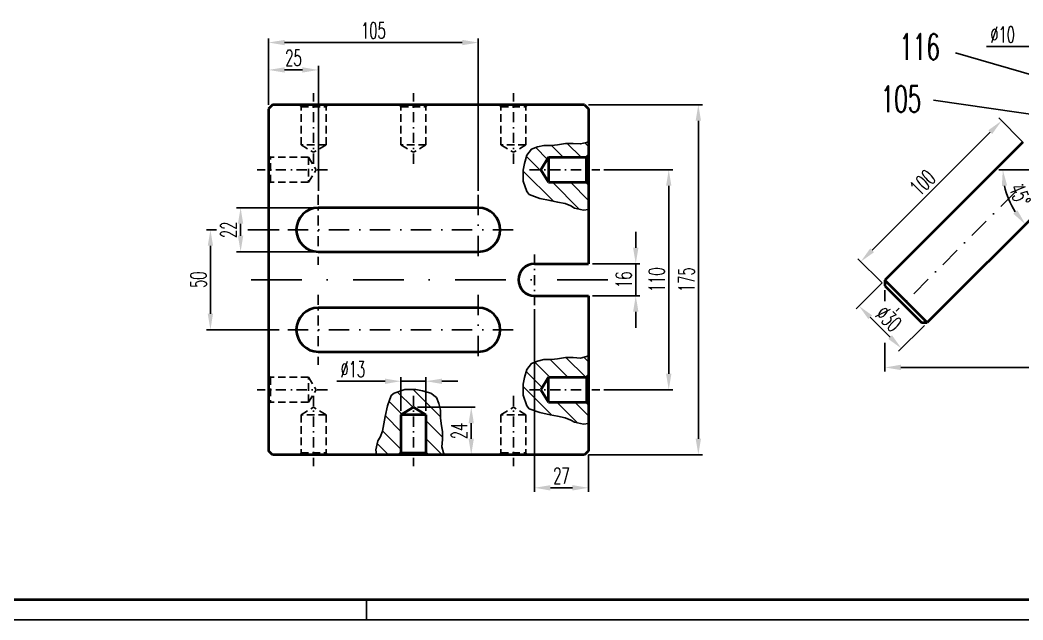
# Model space of a CAD drawing. Extents: x -620 to 569, y 5788 to 6629.
# Drawn here: x -117 to 133.8, y 5792.8 to 5942.8 of the extents above; entities that cross this region are included whole.
import ezdxf

# ---------------------------------------------------------------- set-up
doc = ezdxf.new("R2010")
doc.units = 0
doc.linetypes.add('STRICHPUNKT', pattern=[25.4, 12.7, -6.35, 0, -6.35])
doc.linetypes.add('VERDECKT', pattern=[9.525, 6.35, -3.175])
doc.layers.get('Defpoints').update_dxf_attribs({"linetype": 'CONTINUOUS'})
for name, color, linetype, lineweight in [('ACHSE', 150, 'STRICHPUNKT', 25), ('BEM', 6, 'CONTINUOUS', 25), ('SCHRAFFUR', 252, 'CONTINUOUS', 13), ('TEXT_7', 1, 'CONTINUOUS', 60), ('VERDECKT', 2, 'VERDECKT', 25), ('VOLL_03', 6, 'CONTINUOUS', 25), ('VOLL_05', 7, 'CONTINUOUS', 40)]:
    doc.layers.add(name, color=color, linetype=linetype, lineweight=lineweight)
doc.styles.add('ROMANS', font='romans.shx', dxfattribs={"width": 0.6, "height": 80})
doc.styles.get("Standard").update_dxf_attribs({"font": 'romans.shx', "width": 0.6})
doc.dimstyles.get("Standard").update_dxf_attribs({"dimtxt": 4, "dimasz": 4, "dimexe": 1, "dimexo": 1, "dimgap": 1, "dimtad": 1, "dimdsep": 46, "dimtxsty": 'Standard', "dimcen": 0, "dimclrd": 256, "dimclre": 256, "dimclrt": 256, "dimazin": 0, "dimtfac": 1, "dimtmove": 0, "dimatfit": 3, "dimfxl": 0, "dimtolj": 1, "dimtzin": 0, "dimarcsym": 0})

# ---------------------------------------------------------------- blocks, each defined once
blk = doc.blocks.new('*D237')
at = {"layer": 'BEM', "lineweight": -2}
for p, q in [((-43.45, 5895.9), (-62.89, 5895.9)), ((-61.89, 5891.9), (-61.89, 5888.9)), ((-43.45, 5884.9), (-62.89, 5884.9))]:
    blk.add_line(p, q, dxfattribs=at)
at = {"layer": 'BEM'}
for points in [[(-62.56, 5891.9), (-61.23, 5891.9), (-61.89, 5895.9)], [(-62.56, 5888.9), (-61.23, 5888.9), (-61.89, 5884.9)]]:
    blk.add_solid(points, dxfattribs=at)
at = {"layer": 'Defpoints', "color": 0}
for p in [(-42.45, 5895.9), (-61.89, 5884.9), (-42.45, 5884.9)]:
    blk.add_point(p, dxfattribs=at)
at = {"layer": 'BEM', "insert": (-64.89, 5890.4), "char_height": 4, "attachment_point": 5, "rotation": 90}
blk.add_mtext('\\A1;22', dxfattribs=at)
blk = doc.blocks.new('*D236')
at = {"layer": 'BEM', "lineweight": -2}
for p, q in [((-54.91, 5921.65), (-54.91, 5938.22)), ((-50.91, 5937.22), (-6.45, 5937.22)), ((-2.45, 5900.16), (-2.45, 5938.22))]:
    blk.add_line(p, q, dxfattribs=at)
at = {"layer": 'BEM'}
for points in [[(-50.91, 5937.88), (-50.91, 5936.55), (-54.91, 5937.22)], [(-6.45, 5937.88), (-6.45, 5936.55), (-2.45, 5937.22)]]:
    blk.add_solid(points, dxfattribs=at)
at = {"layer": 'Defpoints', "color": 0}
for p in [(-2.45, 5937.22), (-54.91, 5920.65), (-2.45, 5899.16)]:
    blk.add_point(p, dxfattribs=at)
at = {"layer": 'BEM', "insert": (-28.68, 5940.22), "char_height": 4, "attachment_point": 5}
blk.add_mtext('\\A1;105', dxfattribs=at)
blk = doc.blocks.new('*D235')
at = {"layer": 'BEM', "lineweight": -2}
for p, q in [((-54.91, 5921.65), (-54.91, 5931.37)), ((-50.91, 5930.37), (-46.45, 5930.37)), ((-42.45, 5900.16), (-42.45, 5931.37))]:
    blk.add_line(p, q, dxfattribs=at)
at = {"layer": 'BEM'}
for points in [[(-50.91, 5931.03), (-50.91, 5929.7), (-54.91, 5930.37)], [(-46.45, 5931.03), (-46.45, 5929.7), (-42.45, 5930.37)]]:
    blk.add_solid(points, dxfattribs=at)
at = {"layer": 'Defpoints', "color": 0}
for p in [(-42.45, 5930.37), (-54.91, 5920.65), (-42.45, 5899.16)]:
    blk.add_point(p, dxfattribs=at)
at = {"layer": 'BEM', "insert": (-48.68, 5933.37), "char_height": 4, "attachment_point": 5}
blk.add_mtext('\\A1;25', dxfattribs=at)
blk = doc.blocks.new('*D234')
at = {"layer": 'BEM', "lineweight": -2}
for p, q in [((-69.13, 5890.4), (-70.44, 5890.4)), ((-69.44, 5886.4), (-69.44, 5869.4)), ((-52.22, 5865.4), (-70.44, 5865.4))]:
    blk.add_line(p, q, dxfattribs=at)
at = {"layer": 'BEM'}
for points in [[(-70.11, 5886.4), (-68.78, 5886.4), (-69.44, 5890.4)], [(-70.11, 5869.4), (-68.78, 5869.4), (-69.44, 5865.4)]]:
    blk.add_solid(points, dxfattribs=at)
at = {"layer": 'Defpoints', "color": 0}
for p in [(-68.13, 5890.4), (-69.44, 5865.4), (-51.22, 5865.4)]:
    blk.add_point(p, dxfattribs=at)
at = {"layer": 'BEM', "insert": (-72.44, 5877.9), "char_height": 4, "attachment_point": 5, "rotation": 90}
blk.add_mtext('\\A1;50', dxfattribs=at)
blk = doc.blocks.new('*D183')
at = {"layer": 'BEM', "lineweight": -2}
for p, q in [((199.42, 5905.39), (199.42, 5854.97)), ((99.23, 5858.45), (99.23, 5854.97)), ((195.42, 5855.97), (103.23, 5855.97))]:
    blk.add_line(p, q, dxfattribs=at)
at = {"layer": 'BEM'}
for points in [[(103.23, 5856.64), (103.23, 5855.31), (99.23, 5855.97)], [(195.42, 5856.64), (195.42, 5855.31), (199.42, 5855.97)]]:
    blk.add_solid(points, dxfattribs=at)
at = {"layer": 'Defpoints', "color": 0}
for p in [(199.42, 5906.39), (99.23, 5859.45), (99.23, 5855.97)]:
    blk.add_point(p, dxfattribs=at)
at = {"layer": 'BEM', "insert": (149.33, 5859.37), "char_height": 4, "attachment_point": 5}
blk.add_mtext('\\A1;{\\L488}', dxfattribs=at)
blk = doc.blocks.new('*D179')
at = {"layer": 'BEM', "lineweight": -2}
blk.add_line((147.02, 5905.39), (127.72, 5905.39), dxfattribs=at)
blk.add_arc((148.02, 5905.39), 19.3, 191.8961, 213.1039, dxfattribs=at)
at = {"layer": 'BEM'}
for points in [[(128.48, 5901.34), (129.8, 5901.48), (128.72, 5905.39)], [(132.38, 5895.26), (131.34, 5894.42), (134.38, 5891.74)]]:
    blk.add_solid(points, dxfattribs=at)
at = {"layer": 'Defpoints', "color": 0}
for p in [(153.2, 5905.39), (179.34, 5905.39), (144.36, 5901.72), (129.38, 5900.39), (109.84, 5867.2)]:
    blk.add_point(p, dxfattribs=at)
at = {"layer": 'BEM', "insert": (132.97, 5899.15), "char_height": 4, "attachment_point": 5, "rotation": 292.5}
blk.add_mtext('\\A1;45°', dxfattribs=at)
blk = doc.blocks.new('*D178')
at = {"layer": 'BEM', "lineweight": -2}
for p, q in [((133.76, 5912.33), (127.72, 5918.36)), ((96.03, 5885.26), (125.6, 5914.83)), ((98.53, 5877.1), (92.49, 5883.13))]:
    blk.add_line(p, q, dxfattribs=at)
at = {"layer": 'BEM'}
for points in [[(125.13, 5915.3), (126.07, 5914.36), (128.43, 5917.66)], [(95.56, 5885.73), (96.5, 5884.78), (93.2, 5882.43)]]:
    blk.add_solid(points, dxfattribs=at)
at = {"layer": 'Defpoints', "color": 0}
for p in [(128.43, 5917.66), (134.46, 5911.62), (99.23, 5876.39)]:
    blk.add_point(p, dxfattribs=at)
at = {"layer": 'BEM', "insert": (108.69, 5902.16), "char_height": 4, "attachment_point": 5, "rotation": 45}
blk.add_mtext('\\A1;100', dxfattribs=at)
blk = doc.blocks.new('*D174')
at = {"layer": 'BEM', "lineweight": -2}
for p, q in [((140.7, 5933.89), (140.7, 5937.19)), ((145.7, 5933.89), (145.7, 5937.19)), ((136.7, 5936.19), (124.65, 5936.19)), ((145.7, 5936.19), (140.7, 5936.19)), ((149.7, 5936.19), (153.7, 5936.19))]:
    blk.add_line(p, q, dxfattribs=at)
at = {"layer": 'BEM'}
for points in [[(136.7, 5936.86), (136.7, 5935.52), (140.7, 5936.19)], [(149.7, 5936.86), (149.7, 5935.52), (145.7, 5936.19)]]:
    blk.add_solid(points, dxfattribs=at)
at = {"layer": 'Defpoints', "color": 0}
for p in [(140.7, 5936.19), (140.7, 5932.89), (145.7, 5932.89)]:
    blk.add_point(p, dxfattribs=at)
at = {"layer": 'BEM', "insert": (128.67, 5939.19), "char_height": 4, "attachment_point": 5}
blk.add_mtext('\\A1;%%c10', dxfattribs=at)
blk = doc.blocks.new('*D171')
at = {"layer": 'BEM', "lineweight": -2}
for p, q in [((98.53, 5877.1), (92.06, 5870.63)), ((95.59, 5868.51), (100.54, 5863.56)), ((109.13, 5866.49), (102.66, 5860.02))]:
    blk.add_line(p, q, dxfattribs=at)
at = {"layer": 'BEM'}
for points in [[(96.06, 5868.98), (95.12, 5868.04), (92.76, 5871.34)], [(101.01, 5864.03), (100.07, 5863.09), (103.37, 5860.73)]]:
    blk.add_solid(points, dxfattribs=at)
at = {"layer": 'Defpoints', "color": 0}
for p in [(99.23, 5877.81), (109.84, 5867.2), (103.37, 5860.73)]:
    blk.add_point(p, dxfattribs=at)
at = {"layer": 'BEM', "insert": (100.19, 5868.16), "char_height": 4, "attachment_point": 5, "rotation": 315}
blk.add_mtext('\\A1;%%c30', dxfattribs=at)
blk = doc.blocks.new('*D123')
at = {"layer": 'BEM', "lineweight": -2}
for p, q in [((25.09, 5921.65), (53.58, 5921.65)), ((52.58, 5917.65), (52.58, 5838.15)), ((25.09, 5834.15), (53.58, 5834.15))]:
    blk.add_line(p, q, dxfattribs=at)
at = {"layer": 'BEM'}
for points in [[(51.91, 5917.65), (53.25, 5917.65), (52.58, 5921.65)], [(51.91, 5838.15), (53.25, 5838.15), (52.58, 5834.15)]]:
    blk.add_solid(points, dxfattribs=at)
at = {"layer": 'Defpoints', "color": 0}
for p in [(24.09, 5921.65), (24.09, 5834.15), (52.58, 5834.15)]:
    blk.add_point(p, dxfattribs=at)
at = {"layer": 'BEM', "insert": (49.58, 5877.9), "char_height": 4, "attachment_point": 5, "rotation": 90}
blk.add_mtext('\\A1;175', dxfattribs=at)
blk = doc.blocks.new('*D122')
at = {"layer": 'BEM', "lineweight": -2}
for p, q in [((28.97, 5905.4), (46.18, 5905.4)), ((45.18, 5901.4), (45.18, 5854.4)), ((28.97, 5850.4), (46.18, 5850.4))]:
    blk.add_line(p, q, dxfattribs=at)
at = {"layer": 'BEM'}
for points in [[(44.51, 5901.4), (45.85, 5901.4), (45.18, 5905.4)], [(44.51, 5854.4), (45.85, 5854.4), (45.18, 5850.4)]]:
    blk.add_solid(points, dxfattribs=at)
at = {"layer": 'Defpoints', "color": 0}
for p in [(27.97, 5905.4), (27.97, 5850.4), (45.18, 5850.4)]:
    blk.add_point(p, dxfattribs=at)
at = {"layer": 'BEM', "insert": (42.18, 5877.9), "char_height": 4, "attachment_point": 5, "rotation": 90}
blk.add_mtext('\\A1;110', dxfattribs=at)
blk = doc.blocks.new('*D117')
at = {"layer": 'BEM', "lineweight": -2}
for p, q in [((36.93, 5885.9), (36.93, 5889.9)), ((26.09, 5881.9), (37.93, 5881.9)), ((36.93, 5881.9), (36.93, 5873.9)), ((26.09, 5873.9), (37.93, 5873.9)), ((36.93, 5869.9), (36.93, 5865.9))]:
    blk.add_line(p, q, dxfattribs=at)
at = {"layer": 'BEM'}
for points in [[(36.26, 5885.9), (37.6, 5885.9), (36.93, 5881.9)], [(36.26, 5869.9), (37.6, 5869.9), (36.93, 5873.9)]]:
    blk.add_solid(points, dxfattribs=at)
at = {"layer": 'Defpoints', "color": 0}
for p in [(25.09, 5881.9), (25.09, 5873.9), (36.93, 5873.9)]:
    blk.add_point(p, dxfattribs=at)
at = {"layer": 'BEM', "insert": (33.93, 5877.9), "char_height": 4, "attachment_point": 5, "rotation": 90}
blk.add_mtext('\\A1;16', dxfattribs=at)
blk = doc.blocks.new('*D116')
at = {"layer": 'BEM', "lineweight": -2}
for p, q in [((11.59, 5870.56), (11.59, 5824.87)), ((25.09, 5834.15), (25.09, 5824.87)), ((15.59, 5825.87), (21.09, 5825.87))]:
    blk.add_line(p, q, dxfattribs=at)
at = {"layer": 'BEM'}
for points in [[(15.59, 5826.54), (15.59, 5825.2), (11.59, 5825.87)], [(21.09, 5826.54), (21.09, 5825.2), (25.09, 5825.87)]]:
    blk.add_solid(points, dxfattribs=at)
at = {"layer": 'Defpoints', "color": 0}
for p in [(11.59, 5871.56), (25.09, 5835.15), (25.09, 5825.87)]:
    blk.add_point(p, dxfattribs=at)
at = {"layer": 'BEM', "insert": (18.34, 5828.87), "char_height": 4, "attachment_point": 5}
blk.add_mtext('\\A1;27', dxfattribs=at)
blk = doc.blocks.new('*D12')
at = {"layer": 'BEM', "lineweight": -2}
for p, q in [((-25.78, 5852.52), (-37.84, 5852.52)), ((-21.78, 5845.15), (-21.78, 5853.52)), ((-15.53, 5852.52), (-21.78, 5852.52)), ((-15.53, 5845.15), (-15.53, 5853.52)), ((-11.53, 5852.52), (-7.53, 5852.52))]:
    blk.add_line(p, q, dxfattribs=at)
at = {"layer": 'BEM'}
for points in [[(-25.78, 5853.18), (-25.78, 5851.85), (-21.78, 5852.52)], [(-11.53, 5853.18), (-11.53, 5851.85), (-15.53, 5852.52)]]:
    blk.add_solid(points, dxfattribs=at)
at = {"layer": 'Defpoints', "color": 0}
for p in [(-15.53, 5852.52), (-21.78, 5844.15), (-15.53, 5844.15)]:
    blk.add_point(p, dxfattribs=at)
at = {"layer": 'BEM', "insert": (-33.81, 5855.52), "char_height": 4, "attachment_point": 5}
blk.add_mtext('\\A1;%%c13', dxfattribs=at)
blk = doc.blocks.new('*D11')
at = {"layer": 'BEM', "lineweight": -2}
for p, q in [((-17.66, 5846.02), (-3.21, 5846.02)), ((-4.21, 5842.02), (-4.21, 5838.15)), ((-14.03, 5834.15), (-3.21, 5834.15))]:
    blk.add_line(p, q, dxfattribs=at)
at = {"layer": 'BEM'}
for points in [[(-4.88, 5842.02), (-3.55, 5842.02), (-4.21, 5846.02)], [(-4.88, 5838.15), (-3.55, 5838.15), (-4.21, 5834.15)]]:
    blk.add_solid(points, dxfattribs=at)
at = {"layer": 'Defpoints', "color": 0}
for p in [(-18.66, 5846.02), (-15.03, 5834.15), (-4.21, 5834.15)]:
    blk.add_point(p, dxfattribs=at)
at = {"layer": 'BEM', "insert": (-7.21, 5840.09), "char_height": 4, "attachment_point": 5, "rotation": 90}
blk.add_mtext('\\A1;24', dxfattribs=at)

msp = doc.modelspace()

# ---------------------------------------------------------------- hatches: boundary and pattern name
at = {"layer": 'SCHRAFFUR'}
h = msp.add_hatch(dxfattribs=at)
h.set_pattern_fill('ANSI31', color=256, angle=90, style=0)
h.set_pattern_definition([(135, (-146.6818, 1377.3425), (-2.245064, -2.245064), [])])
h.paths.add_polyline_path([(21.6316, 5895.8285), (23.8674, 5895.2961), (25.093, 5895.458), (25.093, 5901.772), (24.593, 5902.272), (15.093, 5902.272), (13.2153, 5905.397), (15.093, 5908.522), (24.593, 5908.522), (25.093, 5909.022), (25.093, 5912.3465), (23.1221, 5911.8537), (21.259, 5912.0134), (19.3959, 5912.0134), (16.4303, 5911.481), (13.9662, 5911.481), (12.316, 5911.1083), (10.8255, 5910.5227), (9.7076, 5909.032), (9.122, 5907.0089), (8.8026, 5905.3052), (8.8026, 5902.5367), (9.7076, 5899.928), (10.2931, 5899.1826), (12.9015, 5898.2243), (15.5099, 5897.6919), (17.3731, 5897.3192), (19.9863, 5896.7965)])
h.paths.add_polyline_path([(13.9662, 5857.9453), (12.316, 5857.5726), (10.8255, 5856.9869), (9.7076, 5855.4962), (9.122, 5853.4731), (8.8026, 5851.7694), (8.8026, 5849.0009), (9.7076, 5846.3922), (10.2931, 5845.6469), (12.9015, 5844.6885), (15.5099, 5844.1561), (17.3731, 5843.7835), (19.9863, 5843.2607), (21.6316, 5842.2927), (23.8674, 5841.7603), (25.093, 5841.9222), (25.093, 5846.772), (24.593, 5847.272), (15.093, 5847.272), (13.2153, 5850.397), (15.093, 5853.522), (24.593, 5853.522), (25.093, 5854.022), (25.093, 5858.8107), (23.1221, 5858.3179), (21.259, 5858.4776), (19.3959, 5858.4776), (16.4303, 5857.9453)])
h = msp.add_hatch(dxfattribs=at)
h.set_pattern_fill('ANSI31', color=256, angle=90, style=0)
h.set_pattern_definition([(135, (544.8244, 1865.368), (-2.245064, -2.245064), [])])
h.paths.add_polyline_path([(-26.0705, 5841.8669), (-26.5933, 5839.2537), (-27.5613, 5837.6083), (-28.0937, 5835.3726), (-27.9318, 5834.147), (-22.282, 5834.147), (-21.782, 5834.647), (-21.782, 5844.147), (-18.657, 5846.0247), (-15.532, 5844.147), (-15.532, 5834.647), (-15.032, 5834.147), (-11.0433, 5834.147), (-11.5361, 5836.1179), (-11.3764, 5837.981), (-11.3764, 5839.8441), (-11.9087, 5842.8097), (-11.9087, 5845.2738), (-12.2814, 5846.924), (-12.8671, 5848.4145), (-14.3578, 5849.5324), (-16.3809, 5850.118), (-18.0846, 5850.4374), (-20.8531, 5850.4374), (-23.4618, 5849.5324), (-24.2071, 5848.9469), (-25.1655, 5846.3384), (-25.6979, 5843.7301)])

# ---------------------------------------------------------------- linework, layer by layer
at = {"layer": 'ACHSE', "ltscale": 0.2}
for p, q in [((-43.657, 5906.9273), (-43.657, 5924.5237)), ((-18.657, 5906.9273), (-18.657, 5924.5237)), ((6.343, 5906.9273), (6.343, 5924.5237)), ((-40.1873, 5905.397), (-57.7837, 5905.397)), ((10.3732, 5905.397), (27.9697, 5905.397)), ((-42.4549, 5899.1584), (-42.4549, 5881.6356)), ((11.593, 5884.2357), (11.593, 5871.5584)), ((-42.4549, 5874.1584), (-42.4549, 5856.6356)), ((-40.1873, 5850.397), (-57.7837, 5850.397)), ((-43.657, 5848.8668), (-43.657, 5831.2703)), ((-18.657, 5848.8668), (-18.657, 5831.2703)), ((6.343, 5848.8668), (6.343, 5831.2703)), ((10.3732, 5850.397), (27.9697, 5850.397))]:
    msp.add_line(p, q, dxfattribs=at)
at = {"layer": 'ACHSE', "ltscale": 0.4}
for p, q in [((139.0605, 5907.0276), (102.0631, 5870.0301)), ((-2.4549, 5899.1584), (-2.4549, 5881.6356)), ((6.3065, 5890.397), (-51.2163, 5890.397)), ((-2.4549, 5874.1584), (-2.4549, 5856.6356)), ((6.3065, 5865.397), (-51.2163, 5865.397))]:
    msp.add_line(p, q, dxfattribs=at)
at = {"layer": 'ACHSE'}
msp.add_line((-59.2608, 5877.897), (30.6566, 5877.897), dxfattribs=at)
at = {"layer": 'BEM'}
for p, q in [((141.9908, 5927.3588), (116.8757, 5934.6619)), ((142.6789, 5918.2921), (111.3877, 5922.7728)), ((-70.4421, 5890.397), (-67.9507, 5890.397)), ((-60.0824, 5890.397), (-52.2141, 5890.397)), ((99.2346, 5872.5522), (99.2346, 5875.2981)), ((99.2346, 5858.4534), (99.2346, 5862.1622))]:
    msp.add_line(p, q, dxfattribs=at)
for points in [[(25.093, 5895.458), (23.8674, 5895.2961), (21.6316, 5895.8285), (20.7267, 5896.3609), (19.2362, 5896.9465), (17.3731, 5897.3192), (15.5099, 5897.6919), (12.9015, 5898.2243), (10.2931, 5899.1826), (9.7076, 5899.928), (8.8026, 5902.5367), (8.8026, 5905.3052), (9.122, 5907.0089), (9.7076, 5909.032), (10.8255, 5910.5227), (12.316, 5911.1083), (13.9662, 5911.481), (15.8293, 5911.481), (17.3198, 5911.6407), (19.3959, 5912.0134), (21.259, 5912.0134), (23.1221, 5911.8537), (24.6127, 5912.2264), (25.093, 5912.3916)], [(25.093, 5841.9222), (23.8674, 5841.7603), (21.6316, 5842.2927), (20.7267, 5842.8251), (19.2362, 5843.4108), (17.3731, 5843.7835), (15.5099, 5844.1561), (12.9015, 5844.6885), (10.2931, 5845.6469), (9.7076, 5846.3922), (8.8026, 5849.0009), (8.8026, 5851.7694), (9.122, 5853.4731), (9.7076, 5855.4962), (10.8255, 5856.9869), (12.316, 5857.5726), (13.9662, 5857.9453), (15.8293, 5857.9453), (17.3198, 5858.1049), (19.3959, 5858.4776), (21.259, 5858.4776), (23.1221, 5858.3179), (24.6127, 5858.6906), (25.093, 5858.8558)], [(-27.9318, 5834.147), (-28.0937, 5835.3726), (-27.5613, 5837.6083), (-27.0289, 5838.5133), (-26.4432, 5840.0038), (-26.0705, 5841.8669), (-25.6979, 5843.7301), (-25.1655, 5846.3384), (-24.2071, 5848.9469), (-23.4618, 5849.5324), (-20.8531, 5850.4374), (-18.0846, 5850.4374), (-16.3809, 5850.118), (-14.3578, 5849.5324), (-12.8671, 5848.4145), (-12.2814, 5846.924), (-11.9087, 5845.2738), (-11.9087, 5843.4107), (-11.7491, 5841.9202), (-11.3764, 5839.8441), (-11.3764, 5837.981), (-11.5361, 5836.1179), (-11.1634, 5834.6273), (-10.9982, 5834.147)]]:
    msp.add_lwpolyline(points, dxfattribs=at)
at = {"layer": 'VERDECKT', "ltscale": 0.3}
for p, q in [((-47.282, 5921.647), (-46.782, 5921.147)), ((-40.032, 5921.647), (-40.532, 5921.147)), ((-22.282, 5921.647), (-21.782, 5921.147)), ((-15.032, 5921.647), (-15.532, 5921.147)), ((2.718, 5921.647), (3.218, 5921.147)), ((9.968, 5921.647), (9.468, 5921.147)), ((-46.782, 5911.647), (-46.782, 5921.147)), ((-46.782, 5921.147), (-40.532, 5921.147)), ((-40.532, 5911.647), (-40.532, 5921.147)), ((-21.782, 5921.147), (-15.532, 5921.147)), ((-21.782, 5911.647), (-21.782, 5921.147)), ((-15.532, 5911.647), (-15.532, 5921.147)), ((3.218, 5921.147), (9.468, 5921.147)), ((3.218, 5911.647), (3.218, 5921.147)), ((9.468, 5911.647), (9.468, 5921.147)), ((-40.532, 5911.647), (-46.782, 5911.647)), ((-46.782, 5911.647), (-43.657, 5909.7693)), ((-40.532, 5911.647), (-43.657, 5909.7693)), ((-21.782, 5911.647), (-18.657, 5909.7693)), ((-15.532, 5911.647), (-21.782, 5911.647)), ((-15.532, 5911.647), (-18.657, 5909.7693)), ((9.468, 5911.647), (3.218, 5911.647)), ((3.218, 5911.647), (6.343, 5909.7693)), ((9.468, 5911.647), (6.343, 5909.7693)), ((-54.907, 5909.022), (-54.407, 5908.522)), ((-54.407, 5902.272), (-54.407, 5908.522)), ((-44.907, 5908.522), (-54.407, 5908.522)), ((-44.907, 5908.522), (-44.907, 5902.272)), ((-44.907, 5908.522), (-43.0293, 5905.397)), ((-44.907, 5902.272), (-43.0293, 5905.397)), ((-54.907, 5901.772), (-54.407, 5902.272)), ((-44.907, 5902.272), (-54.407, 5902.272)), ((-54.907, 5854.022), (-54.407, 5853.522)), ((-54.407, 5853.522), (-54.407, 5847.272)), ((-44.907, 5853.522), (-54.407, 5853.522)), ((-44.907, 5853.522), (-43.0293, 5850.397)), ((-44.907, 5847.272), (-44.907, 5853.522)), ((-44.907, 5847.272), (-43.0293, 5850.397)), ((-54.907, 5846.772), (-54.407, 5847.272)), ((-44.907, 5847.272), (-54.407, 5847.272)), ((-46.782, 5844.147), (-43.657, 5846.0247)), ((-40.532, 5844.147), (-46.782, 5844.147)), ((-46.782, 5844.147), (-46.782, 5834.647)), ((-40.532, 5844.147), (-43.657, 5846.0247)), ((-40.532, 5844.147), (-40.532, 5834.647)), ((3.218, 5844.147), (6.343, 5846.0247)), ((9.468, 5844.147), (3.218, 5844.147)), ((3.218, 5844.147), (3.218, 5834.647)), ((9.468, 5844.147), (6.343, 5846.0247)), ((9.468, 5844.147), (9.468, 5834.647)), ((-47.282, 5834.147), (-46.782, 5834.647)), ((-46.782, 5834.647), (-40.532, 5834.647)), ((-40.032, 5834.147), (-40.532, 5834.647)), ((2.718, 5834.147), (3.218, 5834.647)), ((3.218, 5834.647), (9.468, 5834.647)), ((9.968, 5834.147), (9.468, 5834.647))]:
    msp.add_line(p, q, dxfattribs=at)
at = {"layer": 'VOLL_03'}
msp.add_line((-30.3783, 5797.8285), (-30.3783, 5792.8285), dxfattribs=at)
at = {"layer": 'VOLL_03', "ltscale": 0.8}
msp.add_line((563.6217, 5792.8285), (-615.3783, 5792.8285), dxfattribs=at)
at = {"layer": 'VOLL_05'}
for p, q in [((-53.907, 5921.647), (-54.907, 5920.647)), ((24.093, 5921.647), (-53.907, 5921.647)), ((24.093, 5921.647), (25.093, 5920.647)), ((-54.907, 5920.647), (-54.907, 5835.147)), ((25.093, 5920.647), (25.093, 5881.897)), ((133.7572, 5912.3309), (99.2346, 5877.8083)), ((25.093, 5909.022), (24.593, 5908.522)), ((15.093, 5908.522), (13.2153, 5905.397)), ((15.093, 5908.522), (24.593, 5908.522)), ((15.093, 5908.522), (15.093, 5902.272)), ((24.593, 5902.272), (24.593, 5908.522)), ((15.093, 5902.272), (13.2153, 5905.397)), ((15.093, 5902.272), (24.593, 5902.272)), ((25.093, 5901.772), (24.593, 5902.272)), ((144.3638, 5901.7243), (109.8412, 5867.2017)), ((-2.4549, 5895.897), (-42.4549, 5895.897)), ((-42.4549, 5884.897), (-2.4549, 5884.897)), ((11.593, 5881.897), (25.093, 5881.897)), ((99.2346, 5877.8083), (109.8412, 5867.2017)), ((99.2346, 5877.8083), (99.2346, 5876.3941)), ((99.2346, 5876.3941), (108.427, 5867.2017)), ((11.593, 5873.897), (25.093, 5873.897)), ((25.093, 5873.897), (25.093, 5835.147)), ((-2.4549, 5870.897), (-42.4549, 5870.897)), ((108.427, 5867.2017), (109.8412, 5867.2017)), ((-42.4549, 5859.897), (-2.4549, 5859.897)), ((25.093, 5854.022), (24.593, 5853.522)), ((15.093, 5853.522), (13.2153, 5850.397)), ((15.093, 5847.272), (15.093, 5853.522)), ((15.093, 5853.522), (24.593, 5853.522)), ((24.593, 5853.522), (24.593, 5847.272)), ((15.093, 5847.272), (13.2153, 5850.397)), ((15.093, 5847.272), (24.593, 5847.272)), ((25.093, 5846.772), (24.593, 5847.272)), ((-21.782, 5844.147), (-18.657, 5846.0247)), ((-15.532, 5844.147), (-21.782, 5844.147)), ((-21.782, 5844.147), (-21.782, 5834.647)), ((-15.532, 5844.147), (-18.657, 5846.0247)), ((-15.532, 5844.147), (-15.532, 5834.647)), ((-53.907, 5834.147), (-54.907, 5835.147)), ((24.093, 5834.147), (-53.907, 5834.147)), ((-22.282, 5834.147), (-21.782, 5834.647)), ((-21.782, 5834.647), (-15.532, 5834.647)), ((-15.032, 5834.147), (-15.532, 5834.647)), ((25.093, 5835.147), (24.093, 5834.147))]:
    msp.add_line(p, q, dxfattribs=at)
at = {"layer": 'VOLL_05', "ltscale": 0.8}
msp.add_line((558.6217, 5797.8285), (-610.3783, 5797.8285), dxfattribs=at)
at = {"layer": 'VOLL_05'}
for centre, radius, start, end in [((-42.4549, 5890.397), 5.5, 90, 270), ((-2.4549, 5890.397), 5.5, 270, 90), ((11.593, 5877.897), 4, 90, 270), ((-42.4549, 5865.397), 5.5, 90, 270), ((-2.4549, 5865.397), 5.5, 270, 90)]:
    msp.add_arc(centre, radius, start, end, dxfattribs=at)

# ---------------------------------------------------------------- texts
at = {"layer": 'TEXT_7', "style": 'ROMANS', "width": 0.6}
for s, p in [('116', (102.8817, 5932.8781)), ('105', (98.2239, 5919.8327))]:
    msp.add_text(s, height=6.53441, dxfattribs=at).set_placement(p)

# ---------------------------------------------------------------- dimensions: what is measured, and where the dimension line sits
at = {"layer": 'BEM'}
for base, p1, p2, text, picture, middle in [((-2.4549, 5937.2166), (-54.907, 5920.647), (-2.4549, 5899.1584), '105', '*D236', (-28.681, 5940.2166)), ((140.7027, 5936.1914), (145.7027, 5932.8854), (140.7027, 5932.8854), '%%c<>', '*D174', (128.6741, 5939.1914)), ((-42.4549, 5930.366), (-54.907, 5920.647), (-42.4549, 5899.1584), '25', '*D235', (-48.681, 5933.366)), ((99.2346, 5855.9745), (199.4157, 5906.3854), (99.2346, 5859.4534), '{\\L488}', '*D183', (149.3252, 5859.3745))]:
    dim = msp.add_linear_dim(base=base, p1=p1, p2=p2, text=text, dimstyle='Standard', override={"dimlfac": 2}, dxfattribs=at)
    dim.commit()
    dim.dimension.update_dxf_attribs({"geometry": picture, "text_midpoint": middle})
for base, p1, p2, picture, middle in [((52.5785, 5834.147), (24.093, 5921.647), (24.093, 5834.147), '*D123', (49.5785, 5877.897)), ((45.1807, 5850.397), (27.9697, 5905.397), (27.9697, 5850.397), '*D122', (42.1807, 5877.897)), ((-61.894, 5884.897), (-42.4549, 5895.897), (-42.4549, 5884.897), '*D237', (-64.894, 5890.397)), ((-69.4421, 5865.397), (-68.1264, 5890.397), (-51.2163, 5865.397), '*D234', (-72.4421, 5877.897)), ((36.929, 5873.897), (25.093, 5881.897), (25.093, 5873.897), '*D117', (33.929, 5877.897))]:
    dim = msp.add_linear_dim(base=base, p1=p1, p2=p2, angle=90, dimstyle='Standard', override={"dimlfac": 2}, dxfattribs=at)
    dim.commit()
    dim.dimension.update_dxf_attribs({"geometry": picture, "text_midpoint": middle})
for p1, p2, distance, text, picture, middle in [((99.2346, 5876.3941), (134.4643, 5911.6238), 8.5328, '100', '*D178', (108.6946, 5902.1638)), ((99.2346, 5877.8083), (109.8412, 5867.2017), -9.1497, '%%c<>', '*D171', (100.1895, 5868.1565))]:
    dim = msp.add_aligned_dim(p1=p1, p2=p2, distance=distance, text=text, dimstyle='Standard', override={"dimlfac": 2}, dxfattribs=at)
    dim.commit()
    dim.dimension.update_dxf_attribs({"geometry": picture, "text_midpoint": middle})
dim = msp.add_angular_dim_2l(base=(129.3825, 5900.3902), line1=((144.3638, 5901.7243), (109.8412, 5867.2017)), line2=((179.3389, 5905.3854), (153.2027, 5905.3854)), text='45°', dimstyle='Standard', override={"dimlfac": 2}, dxfattribs=at)
dim.commit()
dim.dimension.update_dxf_attribs({"geometry": '*D179', "text_midpoint": (132.9657, 5899.1477)})
dim = msp.add_linear_dim(base=(25.093, 5825.8701), p1=(11.593, 5871.5584), p2=(25.093, 5835.147), dimstyle='Standard', override={"dimlfac": 2}, dxfattribs=at)
dim.commit()
dim.dimension.update_dxf_attribs({"geometry": '*D116', "text_midpoint": (18.343, 5828.8701)})
dim = msp.add_linear_dim(base=(-15.532, 5852.5158), p1=(-21.782, 5844.147), p2=(-15.532, 5844.147), text='%%c13', dimstyle='Standard', override={"dimlfac": 2}, dxfattribs=at)
dim.commit()
dim.dimension.update_dxf_attribs({"geometry": '*D12', "text_midpoint": (-33.8106, 5852.5158), "dimtype": 128})
dim = msp.add_linear_dim(base=(-4.2144, 5834.147), p1=(-18.657, 5846.0247), p2=(-15.032, 5834.147), angle=90, text='24', dimstyle='Standard', override={"dimlfac": 2}, dxfattribs=at)
dim.commit()
dim.dimension.update_dxf_attribs({"geometry": '*D11', "text_midpoint": (-7.2144, 5840.0859)})

doc.saveas('drawing.dxf')
